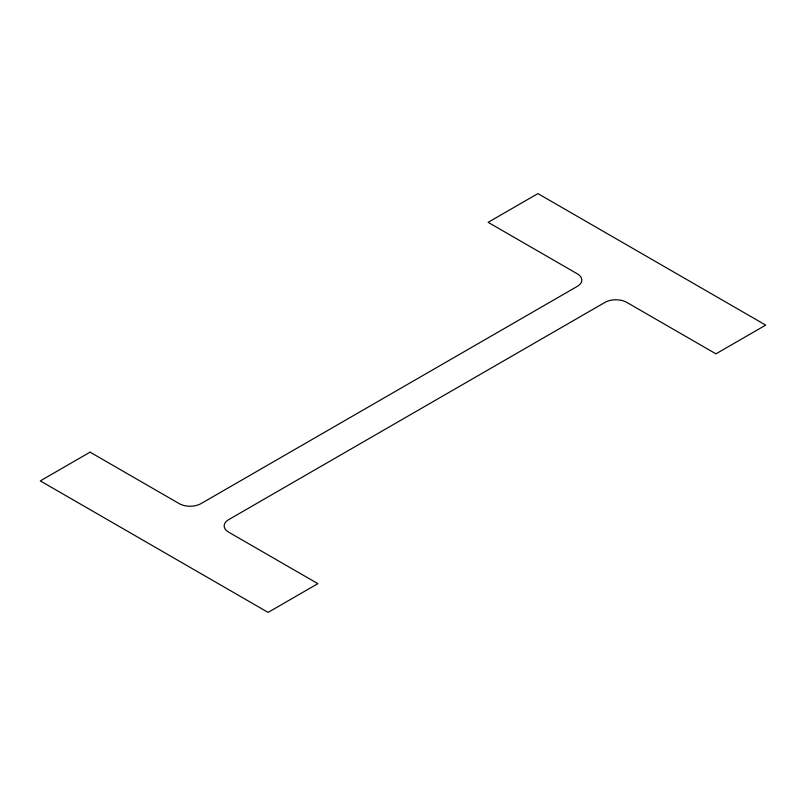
<?xml version="1.0" encoding="UTF-8"?>
<svg xmlns="http://www.w3.org/2000/svg" width="806" height="806" viewBox="0 0 806 806"><rect width="100%" height="100%" fill="white"/><g stroke="black" fill="none" stroke-linecap="round" stroke-linejoin="round"><path stroke-width="1.21" d="M90.071 452.156L40.3 480.89L268.086 612.399L317.866 583.665L228.682 532.182A15.364 8.866 0 0 1 228.682 519.638L605.024 302.361A15.364 8.866 0 0 1 626.746 302.361L715.93 353.844L765.7 325.11L537.914 193.601L488.134 222.335L577.318 273.818A15.364 8.866 0 0 1 577.318 286.362L200.976 503.639A15.364 8.866 0 0 1 179.254 503.639L90.071 452.156"/></g></svg>
